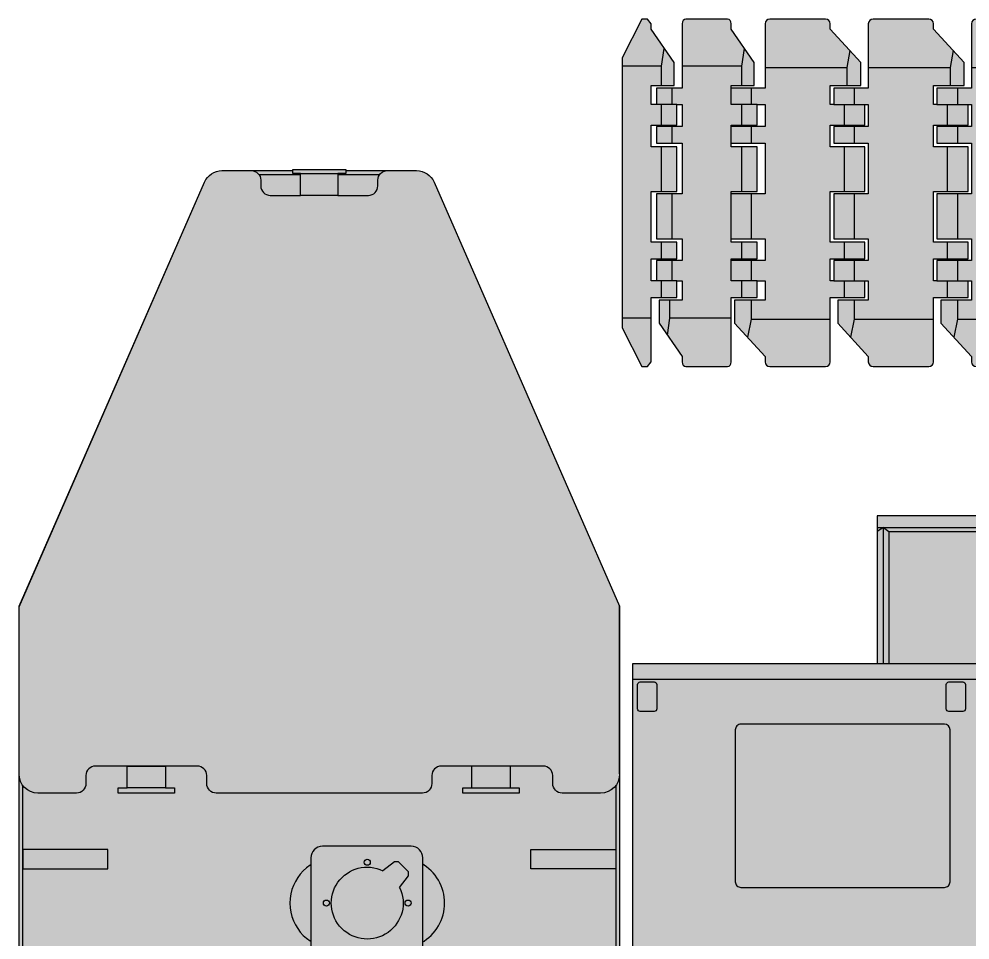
# Model space of a CAD drawing. Header units: millimetres. Extents: x -6554 to 5456, y -10594 to 19581.
# Drawn here: x -6554 to -3546, y -6409 to -3494 of the extents above; entities that cross this region are included whole.
import ezdxf

# ---------------------------------------------------------------- set-up
doc = ezdxf.new("R2010")
doc.units = ezdxf.units.MM
doc.set_wipeout_variables(frame=1)
doc.layers.add('Техника. Кран SANY SCC 1800', color=251, linetype='Continuous')
doc.layers.add('Техника. Кран SANY SCC 1800 Штрих', color=7, linetype='Continuous', true_color=0xffe494)

# ---------------------------------------------------------------- blocks, each defined once
blk = doc.blocks.new('BLOCK-20201113.202409')
at = {"linetype": 'ByBlock', "lineweight": -2, "transparency": 16777216}
blk.add_wipeout([(3032.495778112392, 362.9182329455034), (3032.495778112392, 362.9182329455034), (3047.2039641979777, 353.76463731968124), (3058.6838128637833, 340.79035023254437), (3065.9782904195263, 325.07699133006827), (3068.479282509601, 307.9345268230427), (3068.479282509601, 307.9345268230427), (3068.479282509601, -307.93452682304314), (3068.479282509601, -307.93452682304314), (3065.978290419524, -325.0769913300692), (3058.683812863781, -340.79035023254346), (3047.2039641979763, -353.7646373196817), (3032.495778112392, -362.9182329455043), (3032.495778112392, -362.9182329455043), (1689.6834743728614, -950), (-1689.6834743728684, -949.9999999999995), (-3032.4957781123994, -362.9182329455025), (-3032.4957781123994, -362.9182329455025), (-3047.2039641979836, -353.76463731968033), (-3058.6838128637887, -340.790350232543), (-3065.9782904195313, -325.07699133006645), (-3068.479282509608, -307.9345268230418), (-3068.479282509608, -307.9345268230418), (-3068.479282509608, 307.9345268230436), (-3068.479282509608, 307.9345268230436), (-3065.978290419533, 325.0769913300701), (-3058.6838128637896, 340.7903502325453), (-3047.203964197984, 353.76463731968215), (-3032.4957781123994, 362.9182329455043), (-3032.4957781123994, 362.9182329455043), (-1687.702772755928, 950), (1687.7027727559216, 950)], dxfattribs=at)
at = {"layer": 'Техника. Кран SANY SCC 1800 Штрих', "true_color": 0xadadad, "transparency": 16777216}
h = blk.add_hatch(color=253, dxfattribs=at)
h.dxf.hatch_style = 1
edge = h.paths.add_edge_path()
edge.add_line((1687.702772755922, 950), (3032.495778112392, 362.9182329455034))
edge.add_arc((3008.479282509615, 307.9345268230516), 59.99999999998644, -8.526512829121202e-12, 66.4046334022031, ccw=False)
edge.add_line((3068.479282509601, 307.9345268230427), (3068.479282509601, -307.9345268230427))
edge.add_arc((3008.479282509605, -307.9345268230455), 59.99999999999591, -66.40463340219708, 2.6716406864579767e-12, ccw=False)
edge.add_line((3032.495778112392, -362.9182329455034), (1689.683474372861, -949.9999999999964))
edge.add_line((1689.683474372861, -949.9999999999964), (-1689.683474372869, -950))
edge.add_line((-1689.683474372869, -950), (-3032.495778112399, -362.9182329455034))
edge.add_arc((-3008.479282509612, -307.9345268230455), 59.99999999999583, 179.9999999999973, 246.4046334021971, ccw=False)
edge.add_line((-3068.479282509608, -307.9345268230427), (-3068.479282509608, 307.9345268230427))
edge.add_arc((-3008.479282509622, 307.9345268230516), 59.99999999998636, 113.5953665977969, 180.0000000000085, ccw=False)
edge.add_line((-3032.495778112399, 362.9182329455034), (-1687.702772755929, 950))
edge.add_line((-1687.702772755929, 950), (1687.702772755922, 950))
at = {"color": 0, "linetype": 'ByBlock', "lineweight": -2, "transparency": 16777216}
for points in [[(1687.702772755922, 950), (3032.495778112392, 362.9182329455034, -0.2981349614568099), (3068.479282509601, 307.9345268230427), (3068.479282509601, -307.9345268230427, -0.2981349614567546), (3032.495778112392, -362.9182329455034), (1689.683474372861, -949.9999999999964), (-1689.683474372869, -950), (-3032.495778112399, -362.9182329455034, -0.2981349614567546), (-3068.479282509608, -307.9345268230427), (-3068.479282509608, 307.9345268230427, -0.2981349614568099), (-3032.495778112399, 362.9182329455034), (-1687.702772755929, 950)], [(1685.161157363855, 937.8255444990718), (3027.62483914728, 351.7606650948364, -0.2981349614568052), (3056.304827008673, 307.9345268230427), (3056.304827008673, -307.9345268230427, -0.2981349614567554), (3027.622648828987, -351.7616215544367), (1687.1384237532, -937.8255444990682), (-1687.138423753211, -937.8255444990718), (-3027.618806574759, -351.7633006119941, -0.2981349614567627), (-3056.30482700868, -307.9345268230427), (-3056.30482700868, 307.9345268230427, -0.298134961456799), (-3027.622648828994, 351.7616215544331), (-1685.161157363858, 937.8255444990718)], [(-894.6411854154176, 51.33790453503025, 0.9999999999999999), (-605.873308378581, 51.3286515269574), (-605.8688084955247, 251.7610024590977, 0.9999999999999999), (-894.6366855323613, 251.7702554671705)], [(1036.260381426968, 51.33790453503025, -0.9999999999999999), (747.4925043901312, 51.3286515269574), (747.488004507075, 251.7610024590977, -0.9999999999999999), (1036.255881543912, 251.7702554671705)]]:
    blk.add_lwpolyline(points, format="xyb", close=True, dxfattribs=at)
for points in [[(-858.4908146478556, 937.8255444990718), (-858.4908146478556, 669.2762818975752), (-919.5020065238023, 669.2762818975752), (-919.5020065238023, 937.8255444990718)], [(858.490814647852, 937.8255444990682), (858.490814647852, 669.2762818975752), (919.502006523795, 669.2762818975752), (919.502006523795, 937.8255444990682)], [(-858.4908146478592, -937.8255444990718), (-858.4908146478592, -669.2762818975752), (-919.5020065238023, -669.2762818975752), (-919.5020065238023, -937.8255444990718)], [(858.490814647852, -937.8255444990682), (858.490814647852, -669.2762818975716), (919.502006523795, -669.2762818975716), (919.502006523795, -937.8255444990682)]]:
    blk.add_lwpolyline(points, close=True, dxfattribs=at)
blk = doc.blocks.new('BLOCK-20201113.16293')
at = {"color": 0, "linetype": 'ByBlock', "lineweight": -2, "transparency": 16777216}
blk.add_wipeout([(103.12344656172357, 517.7239748192733), (103.12344656172357, 535.0897281814068), (103.12344656172357, 535.0897281814068), (101.98846970050855, 540.7956421784427), (98.75632905539231, 545.6328824936688), (93.91908874016607, 548.8650231387849), (88.2131747431304, 550), (-88.21317474312667, 550), (-88.21317474312667, 550), (-93.91908874016247, 548.8650231387849), (-98.75632905538856, 545.6328824936688), (-101.98846970050471, 540.7956421784427), (-103.12344656171996, 535.0897281814068), (-103.12344656172348, 331.5520574426955), (-212.43026788180214, 331.5520574426955), (-212.43026788180214, 279.04722452360147), (-103.12344656171996, 279.04722452360147), (-103.12344656172348, 209.2878285302213), (-212.43026788180214, 209.2878285302213), (-212.43026788180214, 156.7829956111309), (-103.12344656171996, 156.7829956111309), (-103.12344656172348, -3.8345944334796513), (-212.43026788180214, -3.8345944334796513), (-212.43026788180214, -145.63104114885573), (-103.12344656171996, -145.63104114885573), (-103.12344656172348, -214.42361663869087), (-212.43026788180214, -214.42361663869087), (-212.43026788180214, -279.0858878762847), (-103.12344656171996, -279.0858878762847), (-103.12344656172348, -339.73211819940116), (-200.0856117094736, -339.73211819940116), (-200.0856117094736, -412.5075945871323), (-103.12344656171996, -517.723974819277), (-103.12344656171996, -535.0897281814069), (-103.12344656171996, -535.0897281814069), (-101.98846970050471, -540.7956421784426), (-98.75632905538856, -545.6328824936686), (-93.91908874016247, -548.8650231387849), (-88.21317474312667, -550), (88.2131747431304, -550), (88.2131747431304, -550), (93.91908874016607, -548.8650231387849), (98.75632905539231, -545.6328824936686), (101.98846970050855, -540.7956421784426), (103.12344656172357, -535.0897281814069), (103.12344656172357, -331.5520574426956), (212.43026788180225, -331.5520574426956), (212.43026788180225, -279.04722452360147), (103.12344656172357, -279.04722452360147), (103.12344656172357, -209.2878285302213), (212.43026788180225, -209.2878285302213), (212.43026788180225, -156.7829956111309), (103.12344656172357, -156.7829956111309), (103.12344656172357, 3.8345944334796513), (212.43026788180225, 3.8345944334796513), (212.43026788180225, 145.63104114885573), (103.12344656172357, 145.63104114885573), (103.12344656172357, 214.4236166386911), (212.43026788180225, 214.4236166386911), (212.43026788180225, 279.0858878762847), (103.12344656172357, 279.0858878762847), (103.12344656172357, 339.73211819940093), (200.08561170947365, 339.73211819940093), (200.08561170947365, 412.5075945871324), (103.15106324220329, 517.694007180351)], dxfattribs=at)
at = {"layer": 'Техника. Кран SANY SCC 1800 Штрих', "true_color": 0xadadad, "transparency": 16777216}
h = blk.add_hatch(color=253, dxfattribs=at)
h.dxf.hatch_style = 1
edge = h.paths.add_edge_path()
edge.add_line((103.1234465617235, 517.7239748192733), (103.1234465617235, 535.0897281814068))
edge.add_arc((88.21317474313037, 535.0897281814068), 14.91027181859317, 0, 90)
edge.add_line((88.21317474313037, 550), (-88.21317474312673, 550))
edge.add_arc((-88.21317474312673, 535.0897281814068), 14.91027181859317, 90, 180)
edge.add_line((-103.1234465617199, 535.0897281814068), (-103.1234465617235, 331.5520574426955))
edge.add_line((-103.1234465617235, 331.5520574426955), (-212.4302678818021, 331.5520574426955))
edge.add_line((-212.4302678818021, 331.5520574426955), (-212.4302678818021, 279.0472245236015))
edge.add_line((-212.4302678818021, 279.0472245236015), (-103.1234465617199, 279.0472245236015))
edge.add_line((-103.1234465617199, 279.0472245236015), (-103.1234465617235, 209.2878285302213))
edge.add_line((-103.1234465617235, 209.2878285302213), (-212.4302678818021, 209.2878285302213))
edge.add_line((-212.4302678818021, 209.2878285302213), (-212.4302678818021, 156.7829956111309))
edge.add_line((-212.4302678818021, 156.7829956111309), (-103.1234465617199, 156.7829956111309))
edge.add_line((-103.1234465617199, 156.7829956111309), (-103.1234465617235, -3.834594433479651))
edge.add_line((-103.1234465617235, -3.834594433479651), (-212.4302678818021, -3.834594433479651))
edge.add_line((-212.4302678818021, -3.834594433479651), (-212.4302678818021, -145.6310411488557))
edge.add_line((-212.4302678818021, -145.6310411488557), (-103.1234465617199, -145.6310411488557))
edge.add_line((-103.1234465617199, -145.6310411488557), (-103.1234465617235, -214.4236166386909))
edge.add_line((-103.1234465617235, -214.4236166386909), (-212.4302678818021, -214.4236166386909))
edge.add_line((-212.4302678818021, -214.4236166386909), (-212.4302678818021, -279.0858878762847))
edge.add_line((-212.4302678818021, -279.0858878762847), (-103.1234465617199, -279.0858878762847))
edge.add_line((-103.1234465617199, -279.0858878762847), (-103.1234465617235, -339.7321181994012))
edge.add_line((-103.1234465617235, -339.7321181994012), (-200.0856117094736, -339.7321181994012))
edge.add_line((-200.0856117094736, -339.7321181994012), (-200.0856117094736, -412.5075945871322))
edge.add_line((-200.0856117094736, -412.5075945871322), (-103.1234465617199, -517.7239748192769))
edge.add_line((-103.1234465617199, -517.7239748192769), (-103.1234465617199, -535.0897281814068))
edge.add_arc((-88.21317474312673, -535.0897281814068), 14.91027181859317, 180, 270)
edge.add_line((-88.21317474312673, -550), (88.21317474313037, -550))
edge.add_arc((88.21317474313037, -535.0897281814068), 14.91027181859317, 270, 360)
edge.add_line((103.1234465617235, -535.0897281814068), (103.1234465617235, -331.5520574426955))
edge.add_line((103.1234465617235, -331.5520574426955), (212.4302678818021, -331.5520574426955))
edge.add_line((212.4302678818021, -331.5520574426955), (212.4302678818021, -279.0472245236015))
edge.add_line((212.4302678818021, -279.0472245236015), (103.1234465617235, -279.0472245236015))
edge.add_line((103.1234465617235, -279.0472245236015), (103.1234465617235, -209.2878285302213))
edge.add_line((103.1234465617235, -209.2878285302213), (212.4302678818021, -209.2878285302213))
edge.add_line((212.4302678818021, -209.2878285302213), (212.4302678818021, -156.7829956111309))
edge.add_line((212.4302678818021, -156.7829956111309), (103.1234465617235, -156.7829956111309))
edge.add_line((103.1234465617235, -156.7829956111309), (103.1234465617235, 3.834594433479651))
edge.add_line((103.1234465617235, 3.834594433479651), (212.4302678818021, 3.834594433479651))
edge.add_line((212.4302678818021, 3.834594433479651), (212.4302678818021, 145.6310411488557))
edge.add_line((212.4302678818021, 145.6310411488557), (103.1234465617235, 145.6310411488557))
edge.add_line((103.1234465617235, 145.6310411488557), (103.1234465617235, 214.4236166386909))
edge.add_line((103.1234465617235, 214.4236166386909), (212.4302678818021, 214.4236166386909))
edge.add_line((212.4302678818021, 214.4236166386909), (212.4302678818021, 279.0858878762847))
edge.add_line((212.4302678818021, 279.0858878762847), (103.1234465617235, 279.0858878762847))
edge.add_line((103.1234465617235, 279.0858878762847), (103.1234465617235, 339.7321181994012))
edge.add_line((103.1234465617235, 339.7321181994012), (200.0856117094736, 339.7321181994012))
edge.add_line((200.0856117094736, 339.7321181994012), (200.0856117094736, 412.5075945871322))
edge.add_line((200.0856117094736, 412.5075945871322), (103.1510632422032, 517.694007180351))
edge.add_line((103.1510632422032, 517.694007180351), (103.1234465617235, 517.7239748192733))
at = {"color": 0, "linetype": 'ByBlock', "lineweight": -2, "transparency": 16777216}
blk.add_lwpolyline([(103.1234465617235, 517.7239748192733), (103.1234465617235, 535.0897281814068, 0.4142135623730951), (88.21317474313037, 550), (-88.21317474312673, 550, 0.414213562373095), (-103.1234465617199, 535.0897281814068), (-103.1234465617235, 331.5520574426955), (-212.4302678818021, 331.5520574426955), (-212.4302678818021, 279.0472245236015), (-103.1234465617199, 279.0472245236015), (-103.1234465617235, 209.2878285302213), (-212.4302678818021, 209.2878285302213), (-212.4302678818021, 156.7829956111309), (-103.1234465617199, 156.7829956111309), (-103.1234465617235, -3.834594433479651), (-212.4302678818021, -3.834594433479651), (-212.4302678818021, -145.6310411488557), (-103.1234465617199, -145.6310411488557), (-103.1234465617235, -214.4236166386909), (-212.4302678818021, -214.4236166386909), (-212.4302678818021, -279.0858878762847), (-103.1234465617199, -279.0858878762847), (-103.1234465617235, -339.7321181994012), (-200.0856117094736, -339.7321181994012), (-200.0856117094736, -412.5075945871322), (-103.1234465617199, -517.7239748192769), (-103.1234465617199, -535.0897281814068, 0.4142135623730951), (-88.21317474312673, -550), (88.21317474313037, -550, 0.4142135623730951), (103.1234465617235, -535.0897281814068), (103.1234465617235, -331.5520574426955), (212.4302678818021, -331.5520574426955), (212.4302678818021, -279.0472245236015), (103.1234465617235, -279.0472245236015), (103.1234465617235, -209.2878285302213), (212.4302678818021, -209.2878285302213), (212.4302678818021, -156.7829956111309), (103.1234465617235, -156.7829956111309), (103.1234465617235, 3.834594433479651), (212.4302678818021, 3.834594433479651), (212.4302678818021, 145.6310411488557), (103.1234465617235, 145.6310411488557), (103.1234465617235, 214.4236166386909), (212.4302678818021, 214.4236166386909), (212.4302678818021, 279.0858878762847), (103.1234465617235, 279.0858878762847), (103.1234465617235, 339.7321181994012), (200.0856117094736, 339.7321181994012), (200.0856117094736, 412.5075945871322), (103.1510632422032, 517.694007180351)], format="xyb", close=True, dxfattribs=at)
for points in [[(164.8297918158933, 450.7646791485859), (155.6614194973808, 396.3739298536348), (155.6614194973808, 339.7321181994012)], [(-103.1068765534365, 396.3463131731623), (155.6614194973808, 396.3463131731623)], [(-147.5863021264813, 331.5520574426955), (-147.5863021264813, 279.0472245236015)], [(147.5863021264813, 214.4236166386909), (147.5863021264813, 279.0858878762847)], [(-147.5863021264813, 209.2878285302213), (-147.5863021264813, 156.7829956111309)], [(147.5863021264813, 3.834594433479651), (147.5863021264813, 145.6310411488557)], [(-147.5863021264813, -3.834594433479651), (-147.5863021264813, -145.6310411488557)], [(147.5863021264813, -209.2878285302213), (147.5863021264813, -156.7829956111309)], [(-147.5863021264813, -214.4236166386909), (-147.5863021264813, -279.0858878762847)], [(147.5863021264813, -331.5520574426955), (147.5863021264813, -279.0472245236015)], [(-147.5863021264813, -339.7321181994012), (-147.5863021264813, -400.3231151615546), (-158.9722420896433, -457.1208715694775)], [(-147.5918254625831, -400.3728251864122), (103.1234465617235, -400.3728251864122)]]:
    blk.add_lwpolyline(points, dxfattribs=at)
blk = doc.blocks.new('*U12')
at = {"color": 0, "linetype": 'ByBlock', "lineweight": -2}
blk.add_blockref('BLOCK-20201113.16293', (0, 0), dxfattribs=at)
blk = doc.blocks.new('*U11')
at = {"color": 0, "linetype": 'ByBlock', "lineweight": -2, "transparency": 16777216}
blk.add_blockref('*U12', (0, 0), dxfattribs=at)
blk.add_blockref('*U12', (326.5, 0), dxfattribs=at)
blk.add_blockref('*U12', (653, 0), dxfattribs=at)
blk = doc.blocks.new('BLOCK-20201113.163346')
at = {"color": 0, "linetype": 'ByBlock', "lineweight": -2, "transparency": 16777216}
blk.add_wipeout([(-4.793849992551259, 331.5520574426955), (-86.77396598261112, 331.5520574426955), (-86.77396598261112, 279.04722452360147), (-4.793849992551259, 279.04722452360147), (-4.793849992551259, 209.2878285302213), (-86.77396598261112, 209.2878285302213), (-86.77396598261112, 156.7829956111309), (-4.793849992551259, 156.7829956111309), (-4.793849992551259, -3.8345944334796513), (-86.77396598261112, -3.8345944334796513), (-86.77396598261112, -145.63104114885573), (-4.793849992551259, -145.63104114885573), (-4.793849992551259, -214.42361663869087), (-86.77396598261112, -214.42361663869087), (-86.77396598261112, -279.0858878762847), (-4.793849992551259, -279.0858878762847), (-4.793849992551259, -339.73211819940116), (-77.51547385336755, -339.73211819940116), (-77.51547385336755, -412.5075945871323), (-4.793849992551259, -517.723974819277), (-4.793849992551259, -535.0897281814069), (6.388853871394588, -550), (23.967821774334993, -550), (86.77396598260748, -427.27311825739537), (86.77396598260384, 427.2731182573916), (23.96782177433846, 550), (6.388853871394588, 550), (-4.793849992551259, 535.0897281814068)], dxfattribs=at)
at = {"layer": 'Техника. Кран SANY SCC 1800 Штрих', "true_color": 0xadadad, "transparency": 16777216}
h = blk.add_hatch(color=253, dxfattribs=at)
h.dxf.hatch_style = 1
h.paths.add_polyline_path([(-4.793849992551259, 535.0897281814068), (-4.793849992551259, 331.5520574426955), (-86.77396598261112, 331.5520574426955), (-86.77396598261112, 279.0472245236015), (-4.793849992551259, 279.0472245236015), (-4.793849992551259, 209.2878285302213), (-86.77396598261112, 209.2878285302213), (-86.77396598261112, 156.7829956111309), (-4.793849992551259, 156.7829956111309), (-4.793849992551259, -3.834594433479651), (-86.77396598261112, -3.834594433479651), (-86.77396598261112, -145.6310411488557), (-4.793849992551259, -145.6310411488557), (-4.793849992551259, -214.4236166386909), (-86.77396598261112, -214.4236166386909), (-86.77396598261112, -279.0858878762847), (-4.793849992551259, -279.0858878762847), (-4.793849992551259, -339.7321181994012), (-77.51547385336744, -339.7321181994012), (-77.51547385336744, -412.5075945871322), (-4.793849992551259, -517.7239748192769), (-4.793849992551259, -535.0897281814068), (6.388853871394531, -550), (23.96782177433488, -550), (86.77396598260748, -427.2731182573953), (86.77396598260384, 427.2731182573916), (23.96782177433852, 550), (6.388853871394531, 550)])
at = {"color": 0, "linetype": 'ByBlock', "lineweight": -2, "transparency": 16777216}
for p, q in [((-4.781422486339579, 396.3463131731623), (86.7739659826002, 396.3463131731623)), ((-38.14099166612141, 331.5520574426955), (-38.14099166612141, 279.0472245236015)), ((-38.14099166612141, 209.2878285302213), (-38.14099166612141, 156.7829956111309)), ((-38.14099166612141, -3.834594433479651), (-38.14099166612141, -145.6310411488557)), ((-38.14099166612141, -214.4236166386909), (-38.14099166612141, -279.0858878762847)), ((-38.14099166612141, -339.7321181994012), (-38.14099166612141, -400.3231151615546)), ((-38.14099166612141, -400.3231151615546), (-46.68044663849287, -457.1208715694775)), ((-38.14513416819682, -400.3728251864122), (86.77396598260384, -400.3728251864122))]:
    blk.add_line(p, q, dxfattribs=at)
blk.add_lwpolyline([(-4.793849992551259, 535.0897281814068), (-4.793849992551259, 331.5520574426955), (-86.77396598261112, 331.5520574426955), (-86.77396598261112, 279.0472245236015), (-4.793849992551259, 279.0472245236015), (-4.793849992551259, 209.2878285302213), (-86.77396598261112, 209.2878285302213), (-86.77396598261112, 156.7829956111309), (-4.793849992551259, 156.7829956111309), (-4.793849992551259, -3.834594433479651), (-86.77396598261112, -3.834594433479651), (-86.77396598261112, -145.6310411488557), (-4.793849992551259, -145.6310411488557), (-4.793849992551259, -214.4236166386909), (-86.77396598261112, -214.4236166386909), (-86.77396598261112, -279.0858878762847), (-4.793849992551259, -279.0858878762847), (-4.793849992551259, -339.7321181994012), (-77.51547385336744, -339.7321181994012), (-77.51547385336744, -412.5075945871322), (-4.793849992551259, -517.7239748192769), (-4.793849992551259, -535.0897281814068), (6.388853871394531, -550), (23.96782177433488, -550), (86.77396598260748, -427.2731182573953), (86.77396598260384, 427.2731182573916), (23.96782177433852, 550), (6.388853871394531, 550)], close=True, dxfattribs=at)
blk = doc.blocks.new('BLOCK-20201113.163906')
at = {"color": 0, "linetype": 'ByBlock', "lineweight": -2, "transparency": 16777216}
blk.add_blockref('*U11', (-3759.413397034179, 3.637978807091713e-12), dxfattribs=at)
at = {"color": 0, "linetype": 'ByBlock', "lineweight": -2, "transparency": 16777216, "xscale": 0.75, "rotation": 180}
blk.add_blockref('BLOCK-20201113.16293', (-4047.216188503164, 3.637978807091713e-12), dxfattribs=at)
at = {"color": 0, "linetype": 'ByBlock', "lineweight": -2, "transparency": 16777216, "rotation": 180}
blk.add_blockref('BLOCK-20201113.163346', (-4228.226034017396, 0), dxfattribs=at)
blk = doc.blocks.new('BLOCK-20201113.171425')
at = {"linetype": 'ByBlock', "lineweight": -2, "transparency": 16777216}
blk.add_wipeout([(598.9650709422491, -1163.5356608778711), (598.9650709422491, -1163.5356608778711), (616.5431693246111, -1167.0321620411391), (631.4451615741172, -1176.989354924698), (641.402354457676, -1191.891347174204), (644.8988556209441, -1209.469445556566), (644.8988556209441, -2965.8107141531436), (-644.8988556209442, -2965.8107141531436), (-644.8988556209442, -2929.2484516263903), (-543.1579700791845, -2929.2484516263903), (-543.1579700791845, 952.0413088576279), (-644.8988556209442, 952.0413088576279), (-644.8988556209442, 988.6035713843812), (644.8988556209441, 988.6035713843812), (644.8988556209441, -767.7376972121965), (644.8988556209441, -767.7376972121965), (641.402354457676, -785.315795594558), (631.4451615741172, -800.2177878440643), (616.5431693246111, -810.1749807276228), (598.9650709422491, -813.6714818908913), (644.8988556209441, -813.6714818908913), (644.8988556209441, -1163.5356608778711)], dxfattribs=at)
at = {"layer": 'Техника. Кран SANY SCC 1800 Штрих', "true_color": 0xadadad, "transparency": 16777216}
h = blk.add_hatch(color=253, dxfattribs=at)
h.dxf.hatch_style = 1
edge = h.paths.add_edge_path()
edge.add_line((644.8988556209442, -1163.535660877871), (598.9650709422494, -1163.535660877871))
edge.add_arc((598.9650709422494, -1209.469445556566), 45.93378467869479, 0, 90, ccw=False)
edge.add_line((644.8988556209442, -1209.469445556566), (644.8988556209442, -2965.810714153144))
edge.add_line((644.8988556209442, -2965.810714153144), (-644.8988556209442, -2965.810714153144))
edge.add_line((-644.8988556209442, -2965.810714153144), (-644.8988556209442, -2929.24845162639))
edge.add_line((-644.8988556209442, -2929.24845162639), (-543.1579700791845, -2929.24845162639))
edge.add_line((-543.1579700791845, -2929.24845162639), (-543.1579700791845, 952.0413088576279))
edge.add_line((-543.1579700791845, 952.0413088576279), (-644.8988556209442, 952.0413088576279))
edge.add_line((-644.8988556209442, 952.0413088576279), (-644.8988556209442, 988.6035713843812))
edge.add_line((-644.8988556209442, 988.6035713843812), (644.8988556209442, 988.6035713843812))
edge.add_line((644.8988556209442, 988.6035713843812), (644.8988556209442, -767.7376972121965))
edge.add_arc((598.9650709422494, -767.7376972121965), 45.93378467869479, 270, 360, ccw=False)
edge.add_line((598.9650709422494, -813.6714818908913), (644.8988556209442, -813.6714818908913))
edge.add_line((644.8988556209442, -813.6714818908913), (644.8988556209442, -1163.535660877871))
at = {"color": 0, "linetype": 'ByBlock', "lineweight": -2, "transparency": 16777216}
for p, q in [((644.8988556209442, 952.0413088576279), (-543.1579700791845, 952.0413088576279)), ((-526.8716491877167, 952.0413088576279), (-543.1524135043401, 939.8168441830312)), ((-510.5908848710933, 939.8168441830312), (-526.8716491877167, 952.0413088576279)), ((608.2810273456744, 939.8168441830312), (-510.5908848710933, 939.8168441830312)), ((624.506225913774, 952.0413088576279), (644.8988556209442, 939.8168441830312)), ((624.506225913774, -764.003148331507), (624.506225913774, 952.0413088576279)), ((425.2474517178416, -789.2781182902218), (599.2312559550592, -789.2781182902218)), ((598.9650709422494, -813.6714818908913), (445.5289499279679, -813.6714818908913)), ((598.9650709422494, -1163.535660877871), (445.5289499279679, -1163.535660877871)), ((425.2474517178416, -1187.929024478541), (599.2312559550592, -1187.929024478541)), ((624.506225913774, -1213.203994437255), (624.506225913774, -2929.24845162639)), ((-526.8716491877167, -2929.24845162639), (-543.1524135043401, -2917.023986951794)), ((-510.5908848710933, -2917.023986951794), (-526.8716491877167, -2929.24845162639)), ((608.2810273456744, -2917.023986951794), (-510.5908848710933, -2917.023986951794)), ((624.506225913774, -2929.24845162639), (644.8988556209442, -2917.023986951794)), ((644.8988556209442, -2929.24845162639), (-543.1579700791845, -2929.24845162639))]:
    blk.add_line(p, q, dxfattribs=at)
blk.add_lwpolyline([(644.8988556209442, -1163.535660877871), (598.9650709422494, -1163.535660877871, -0.414213562373095), (644.8988556209442, -1209.469445556566), (644.8988556209442, -2965.810714153144), (-644.8988556209442, -2965.810714153144), (-644.8988556209442, -2929.24845162639), (-543.1579700791845, -2929.24845162639), (-543.1579700791845, 952.0413088576279), (-644.8988556209442, 952.0413088576279), (-644.8988556209442, 988.6035713843812), (644.8988556209442, 988.6035713843812), (644.8988556209442, -767.7376972121965, -0.414213562373095), (598.9650709422494, -813.6714818908913), (644.8988556209442, -813.6714818908913)], format="xyb", close=True, dxfattribs=at)
for points in [[(-526.8772057625574, 952.0413088576279), (-526.8772057625574, -988.6035713843812)], [(-510.5964414459377, 939.8168441830312), (-510.5964414459377, -988.6035713843812)], [(624.506225913774, 952.0413088576279), (608.2810273456744, 939.8168441830312), (608.2810273456744, -768.9410543315716), (608.2810273456744, -772.9973539735947), (604.2247277036477, -772.9973539735947), (413.0229870432449, -772.9973539735947)], [(413.0229870432449, -988.6035713843812), (413.0229870432449, -772.9973539735947), (425.2474517178416, -789.2781182902218), (425.2474517178416, -988.6035713843812)], [(457.6367265306799, -789.2781182902218), (445.5233933531235, -805.5588826068415)], [(445.5289499279679, -789.2781182902218), (445.5289499279679, -988.6035713843812)], [(449.5296838214745, -988.6035713843812), (449.5296838214745, -817.727781532918), (490.2593774872912, -817.727781532918), (490.2593774872912, -988.6035713843812)], [(490.2593774872912, -829.9522462075183), (449.5296838214745, -829.9522462075183)], [(490.2593774872912, -834.0641115980616), (449.5296838214745, -834.0641115980616)], [(494.3712428778381, -988.6035713843812), (494.3712428778381, -817.727781532918), (534.9898050466109, -817.727781532918), (534.9898050466109, -988.6035713843812)], [(534.9898050466109, -829.9522462075183), (494.3712428778381, -829.9522462075183)], [(534.9898050466109, -834.0641115980616), (494.3712428778381, -834.0641115980616)], [(539.1016704371614, -988.6035713843812), (539.1016704371614, -817.727781532918), (575.6083672153873, -817.727781532918), (575.6083672153873, -988.6035713843812)], [(575.6083672153873, -829.9522462075183), (539.1016704371614, -829.9522462075183)], [(575.6083672153873, -834.0641115980616), (539.1016704371614, -834.0641115980616)], [(587.9439633870279, -988.6035713843812), (587.9439633870279, -817.727781532918), (624.506225913774, -817.727781532918), (624.506225913774, -988.6035713843812)], [(624.506225913774, -829.9522462075183), (587.9439633870279, -829.9522462075183)], [(624.506225913774, -834.0641115980616), (587.9439633870279, -834.0641115980616)], [(640.786990230401, -988.6035713843812), (640.786990230401, -817.727781532918), (628.6180913043208, -817.727781532918), (628.6180913043208, -988.6035713843812)], [(640.786990230401, -829.9522462075183), (628.6180913043208, -829.9522462075183)], [(640.786990230401, -834.0641115980616), (628.6180913043208, -834.0641115980616)], [(490.2593774872912, -931.6931317492781), (449.5296838214745, -931.6931317492781)], [(534.9898050466109, -931.6931317492781), (494.3712428778381, -931.6931317492781)], [(575.6083672153873, -931.6931317492781), (539.1016704371614, -931.6931317492781)], [(624.506225913774, -931.6931317492781), (587.9439633870279, -931.6931317492781)], [(640.786990230401, -931.6931317492781), (628.6180913043208, -931.6931317492781)], [(490.2593774872912, -935.7494313913048), (449.5296838214745, -935.7494313913048)], [(534.9898050466109, -935.7494313913048), (494.3712428778381, -935.7494313913048)], [(575.6083672153873, -935.7494313913048), (539.1016704371614, -935.7494313913048)], [(624.506225913774, -935.7494313913048), (587.9439633870279, -935.7494313913048)], [(640.786990230401, -935.7494313913048), (628.6180913043208, -935.7494313913048)], [(-526.8772057625574, -2929.24845162639), (-526.8772057625574, -988.6035713843812)], [(-510.5964414459377, -2917.023986951794), (-510.5964414459377, -988.6035713843812)], [(413.0229870432449, -988.6035713843812), (413.0229870432449, -1204.209788795168), (425.2474517178416, -1187.929024478541), (425.2474517178416, -988.6035713843812)], [(445.5289499279679, -1187.929024478541), (445.5289499279679, -988.6035713843812)], [(449.5296838214745, -988.6035713843812), (449.5296838214745, -1159.479361235844), (490.2593774872912, -1159.479361235844), (490.2593774872912, -988.6035713843812)], [(494.3712428778381, -988.6035713843812), (494.3712428778381, -1159.479361235844), (534.9898050466109, -1159.479361235844), (534.9898050466109, -988.6035713843812)], [(539.1016704371614, -988.6035713843812), (539.1016704371614, -1159.479361235844), (575.6083672153873, -1159.479361235844), (575.6083672153873, -988.6035713843812)], [(587.9439633870279, -988.6035713843812), (587.9439633870279, -1159.479361235844), (624.506225913774, -1159.479361235844), (624.506225913774, -988.6035713843812)], [(640.786990230401, -988.6035713843812), (640.786990230401, -1159.479361235844), (628.6180913043208, -1159.479361235844), (628.6180913043208, -988.6035713843812)], [(490.2593774872912, -1041.457711377458), (449.5296838214745, -1041.457711377458)], [(490.2593774872912, -1045.514011019484), (449.5296838214745, -1045.514011019484)], [(534.9898050466109, -1041.457711377458), (494.3712428778381, -1041.457711377458)], [(534.9898050466109, -1045.514011019484), (494.3712428778381, -1045.514011019484)], [(575.6083672153873, -1041.457711377458), (539.1016704371614, -1041.457711377458)], [(575.6083672153873, -1045.514011019484), (539.1016704371614, -1045.514011019484)], [(624.506225913774, -1041.457711377458), (587.9439633870279, -1041.457711377458)], [(624.506225913774, -1045.514011019484), (587.9439633870279, -1045.514011019484)], [(640.786990230401, -1041.457711377458), (628.6180913043208, -1041.457711377458)], [(640.786990230401, -1045.514011019484), (628.6180913043208, -1045.514011019484)], [(490.2593774872912, -1143.143031170701), (449.5296838214745, -1143.143031170701)], [(534.9898050466109, -1143.143031170701), (494.3712428778381, -1143.143031170701)], [(575.6083672153873, -1143.143031170701), (539.1016704371614, -1143.143031170701)], [(624.506225913774, -1143.143031170701), (587.9439633870279, -1143.143031170701)], [(640.786990230401, -1143.143031170701), (628.6180913043208, -1143.143031170701)], [(457.6367265306799, -1187.929024478541), (445.5233933531235, -1171.648260161921)], [(490.2593774872912, -1147.254896561244), (449.5296838214745, -1147.254896561244)], [(534.9898050466109, -1147.254896561244), (494.3712428778381, -1147.254896561244)], [(575.6083672153873, -1147.254896561244), (539.1016704371614, -1147.254896561244)], [(624.506225913774, -1147.254896561244), (587.9439633870279, -1147.254896561244)], [(640.786990230401, -1147.254896561244), (628.6180913043208, -1147.254896561244)], [(624.506225913774, -2929.24845162639), (608.2810273456744, -2917.023986951794), (608.2810273456744, -1208.266088437191), (608.2810273456744, -1204.209788795168), (604.2247277036477, -1204.209788795168), (413.0229870432449, -1204.209788795168)]]:
    blk.add_lwpolyline(points, dxfattribs=at)
for centre, start, end in [((599.2312559550592, -764.003148331507), 270, 0), ((599.2312559550592, -1213.203994437255), 0, 90.00000000000001)]:
    blk.add_arc(centre, 25.27496995871479, start, end, dxfattribs=at)
blk = doc.blocks.new('BLOCK-20201113.20031301')
at = {"linetype": 'ByBlock', "lineweight": -2, "transparency": 16777216}
blk.add_wipeout([(-4922.653010088976, 610.1341450588661), (-4922.653010088976, 894.9465125353818), (-4922.653010088976, 894.9465125353818), (-4925.443412416962, 908.9748123577883), (-4933.389805941546, 920.8674306990879), (-4945.2824242828465, 928.8138242236728), (-4959.310724105253, 931.6042265516589), (-5239.93244442626, 931.6042265516589), (-5239.93244442626, 931.6042265516589), (-5253.960744248667, 928.8138242236728), (-5265.853362589967, 920.8674306990879), (-5273.799756114551, 908.9748123577883), (-5276.590158442537, 894.9465125353818), (-5276.590158442537, 610.1341450588661), (-5650.936606227813, 610.1341450588661), (-5650.936606227813, 248.13440659492971), (-5724.144479904091, 248.13440659492335), (-5724.144479904091, -386.5709124598661), (-5650.936606227813, -386.5709124598725), (-5650.936606227813, -748.570650923808), (-5276.590158442537, -748.570650923808), (-5276.590158442537, -1033.3830184003236), (-5276.590158442537, -1033.3830184003236), (-5273.799756114551, -1047.4113182227293), (-5265.853362589967, -1059.3039365640298), (-5253.960744248667, -1067.2503300886137), (-5239.93244442626, -1070.0407324166008), (-4959.310724105253, -1070.0407324166008), (-4959.310724105253, -1070.0407324166008), (-4945.2824242828465, -1067.2503300886137), (-4933.389805941546, -1059.3039365640298), (-4925.443412416962, -1047.4113182227293), (-4922.653010088976, -1033.3830184003236), (-4922.653010088976, -748.570650923808), (-4259.542480390308, -748.570650923808), (-4259.542480390308, -1432.1071497787625), (533.0700084352247, -1432.0849234793495), (533.0700084352247, -1428.0286238373228), (1232.8761584570934, -1428.0286238373228), (1232.8761584570934, -1375.1300312454323), (1285.6969590010626, -1375.1578141196878), (1285.6969590010626, -1468.7305346288776), (1281.5962067602159, -1468.6860820300644), (1245.0339442334698, -1501.247610663304), (1245.0228310837633, -2481.738582763638), (1281.5850936105126, -2518.356411038905), (3157.245830957335, -2518.3508544640645), (3193.71918828645, -2477.7156225707295), (3193.71918828645, -1509.371323097068), (3157.2291612327745, -1468.702751754623), (2017.8757141112073, -1468.702751754623), (2017.8646009615031, -1367.028545111084), (1684.3923177881948, -1151.3500922272215), (1375.1133615208855, -1045.6084727919588), (1310.118105475994, -1045.5862464925467), (1249.1458096240162, -952.035752282769), (1232.85393215769, -953.21020698129), (1232.85393215769, -931.6875751744219), (1570.3991846975732, -931.6820185995612), (1570.3880715478672, -907.2442024000784), (1257.1361642613188, -907.2886549988907), (1257.1361642613188, -805.5533260319862), (1452.5497886596131, -805.5255431577316), (1452.5886846835665, -781.1655190061656), (1257.1361642613188, -781.1599624313103), (1257.1361642613188, -740.4358253403489), (1550.10657333774, -740.4358253403489), (1550.10657333774, -687.592798496974), (1570.349175523912, -687.559459047865), (1570.349175523912, -667.2779608377396), (1542.0495398022108, -667.3113002868486), (1542.0495398022108, -451.60506452872505), (1537.9932401601873, -451.60506452872505), (1537.9932401601873, -435.35763966121976), (1558.2580686457663, -435.35763966121976), (1558.274738370314, -406.8746369694127), (1302.033289066203, -406.8524106699988), (1302.033289066203, 264.42628406125004), (1558.274738370314, 264.44295378580864), (1558.274738370314, 284.72445199593494), (1542.0495398022108, 284.75223487018957), (1542.0495398022108, 500.40290487978837), (1558.280294945173, 500.42513117920225), (1558.280294945173, 512.594030105276), (1533.8258090211202, 512.6273695543869), (1533.8258090211202, 520.7399688384394), (1570.3880715478672, 520.7399688384394), (1570.3880715478672, 545.1888981876327), (1550.10657333774, 545.1888981876327), (1550.1121299125994, 593.9756253889791), (1257.1361642613188, 593.9756253889791), (1257.1361642613188, 760.7284367001848), (1570.3936281227284, 760.7284367001848), (1570.3936281227284, 789.2892314399278), (1257.1361642613188, 789.2892314399278), (1257.1361642613188, 1509.33242707311), (-4259.542480390308, 1509.33242707311), (-4259.542480390308, 610.1341450588661)], dxfattribs=at)
at = {"layer": 'Техника. Кран SANY SCC 1800 Штрих', "transparency": 16777216}
h = blk.add_hatch(color=256, dxfattribs=at)
h.dxf.hatch_style = 1
edge = h.paths.add_edge_path()
edge.add_line((-4259.542480390308, 610.1341450588661), (-4922.653010088976, 610.1341450588661))
edge.add_line((-4922.653010088976, 610.1341450588661), (-4922.653010088976, 894.9465125353818))
edge.add_arc((-4959.310724105253, 894.9465125353818), 36.65771401627717, 0, 90)
edge.add_line((-4959.310724105253, 931.6042265516589), (-5239.93244442626, 931.6042265516589))
edge.add_arc((-5239.93244442626, 894.9465125353818), 36.65771401627717, 90, 180)
edge.add_line((-5276.590158442537, 894.9465125353818), (-5276.590158442537, 610.1341450588661))
edge.add_line((-5276.590158442537, 610.1341450588661), (-5650.936606227813, 610.1341450588661))
edge.add_line((-5650.936606227813, 610.1341450588661), (-5650.936606227813, 248.1344065949306))
edge.add_line((-5650.936606227813, 248.1344065949306), (-5724.144479904091, 248.1344065949233))
edge.add_line((-5724.144479904091, 248.1344065949233), (-5724.144479904091, -386.5709124598652))
edge.add_line((-5724.144479904091, -386.5709124598652), (-5650.936606227813, -386.5709124598725))
edge.add_line((-5650.936606227813, -386.5709124598725), (-5650.936606227813, -748.570650923808))
edge.add_line((-5650.936606227813, -748.570650923808), (-5276.590158442537, -748.570650923808))
edge.add_line((-5276.590158442537, -748.570650923808), (-5276.590158442537, -1033.383018400324))
edge.add_arc((-5239.93244442626, -1033.383018400324), 36.65771401627717, 180, 270)
edge.add_line((-5239.93244442626, -1070.040732416601), (-4959.310724105253, -1070.040732416601))
edge.add_arc((-4959.310724105253, -1033.383018400324), 36.65771401627717, 270, 360)
edge.add_line((-4922.653010088976, -1033.383018400324), (-4922.653010088976, -748.570650923808))
edge.add_line((-4922.653010088976, -748.570650923808), (-4259.542480390308, -748.570650923808))
edge.add_line((-4259.542480390308, -748.570650923808), (-4259.542480390308, -1432.107149778763))
edge.add_line((-4259.542480390308, -1432.107149778763), (533.0700084352247, -1432.08492347935))
edge.add_line((533.0700084352247, -1432.08492347935), (533.0700084352247, -1428.028623837323))
edge.add_line((533.0700084352247, -1428.028623837323), (1232.876158457093, -1428.028623837323))
edge.add_line((1232.876158457093, -1428.028623837323), (1232.876158457093, -1375.130031245433))
edge.add_line((1232.876158457093, -1375.130031245433), (1285.696959001063, -1375.157814119688))
edge.add_line((1285.696959001063, -1375.157814119688), (1285.696959001063, -1468.730534628878))
edge.add_line((1285.696959001063, -1468.730534628878), (1281.596206760216, -1468.686082030064))
edge.add_line((1281.596206760216, -1468.686082030064), (1245.03394423347, -1501.247610663304))
edge.add_line((1245.03394423347, -1501.247610663304), (1245.022831083763, -2481.738582763639))
edge.add_line((1245.022831083763, -2481.738582763639), (1281.585093610513, -2518.356411038905))
edge.add_line((1281.585093610513, -2518.356411038905), (3157.245830957334, -2518.350854464064))
edge.add_line((3157.245830957334, -2518.350854464064), (3193.71918828645, -2477.715622570729))
edge.add_line((3193.71918828645, -2477.715622570729), (3193.71918828645, -1509.371323097068))
edge.add_line((3193.71918828645, -1509.371323097068), (3157.229161232775, -1468.702751754623))
edge.add_line((3157.229161232775, -1468.702751754623), (2017.875714111207, -1468.702751754623))
edge.add_line((2017.875714111207, -1468.702751754623), (2017.864600961504, -1367.028545111083))
edge.add_line((2017.864600961504, -1367.028545111083), (1684.392317788195, -1151.350092227221))
edge.add_line((1684.392317788195, -1151.350092227221), (1375.113361520886, -1045.608472791959))
edge.add_line((1375.113361520886, -1045.608472791959), (1310.118105475995, -1045.586246492545))
edge.add_line((1310.118105475995, -1045.586246492545), (1249.145809624017, -952.035752282769))
edge.add_line((1249.145809624017, -952.035752282769), (1232.85393215769, -953.21020698129))
edge.add_line((1232.85393215769, -953.21020698129), (1232.85393215769, -931.6875751744228))
edge.add_line((1232.85393215769, -931.6875751744228), (1570.399184697573, -931.6820185995603))
edge.add_line((1570.399184697573, -931.6820185995603), (1570.388071547866, -907.2442024000775))
edge.add_line((1570.388071547866, -907.2442024000775), (1257.136164261319, -907.2886549988907))
edge.add_line((1257.136164261319, -907.2886549988907), (1257.136164261319, -805.5533260319862))
edge.add_line((1257.136164261319, -805.5533260319862), (1452.549788659613, -805.5255431577316))
edge.add_line((1452.549788659613, -805.5255431577316), (1452.588684683567, -781.1655190061647))
edge.add_line((1452.588684683567, -781.1655190061647), (1257.136164261319, -781.1599624313094))
edge.add_line((1257.136164261319, -781.1599624313094), (1257.136164261319, -740.435825340348))
edge.add_line((1257.136164261319, -740.435825340348), (1550.10657333774, -740.435825340348))
edge.add_line((1550.10657333774, -740.435825340348), (1550.10657333774, -687.5927984969749))
edge.add_line((1550.10657333774, -687.5927984969749), (1570.349175523912, -687.559459047865))
edge.add_line((1570.349175523912, -687.559459047865), (1570.349175523912, -667.2779608377386))
edge.add_line((1570.349175523912, -667.2779608377386), (1542.04953980221, -667.3113002868486))
edge.add_line((1542.04953980221, -667.3113002868486), (1542.04953980221, -451.6050645287251))
edge.add_line((1542.04953980221, -451.6050645287251), (1537.993240160187, -451.6050645287251))
edge.add_line((1537.993240160187, -451.6050645287251), (1537.993240160187, -435.3576396612189))
edge.add_line((1537.993240160187, -435.3576396612189), (1558.258068645766, -435.3576396612189))
edge.add_line((1558.258068645766, -435.3576396612189), (1558.274738370314, -406.8746369694127))
edge.add_line((1558.274738370314, -406.8746369694127), (1302.033289066203, -406.8524106699988))
edge.add_line((1302.033289066203, -406.8524106699988), (1302.033289066203, 264.42628406125))
edge.add_line((1302.033289066203, 264.42628406125), (1558.274738370314, 264.4429537858086))
edge.add_line((1558.274738370314, 264.4429537858086), (1558.274738370314, 284.7244519959349))
edge.add_line((1558.274738370314, 284.7244519959349), (1542.04953980221, 284.7522348701896))
edge.add_line((1542.04953980221, 284.7522348701896), (1542.04953980221, 500.4029048797893))
edge.add_line((1542.04953980221, 500.4029048797893), (1558.280294945172, 500.4251311792032))
edge.add_line((1558.280294945172, 500.4251311792032), (1558.280294945172, 512.594030105276))
edge.add_line((1558.280294945172, 512.594030105276), (1533.82580902112, 512.627369554386))
edge.add_line((1533.82580902112, 512.627369554386), (1533.82580902112, 520.7399688384394))
edge.add_line((1533.82580902112, 520.7399688384394), (1570.388071547866, 520.7399688384394))
edge.add_line((1570.388071547866, 520.7399688384394), (1570.388071547866, 545.1888981876327))
edge.add_line((1570.388071547866, 545.1888981876327), (1550.10657333774, 545.1888981876327))
edge.add_line((1550.10657333774, 545.1888981876327), (1550.112129912599, 593.9756253889791))
edge.add_line((1550.112129912599, 593.9756253889791), (1257.136164261319, 593.9756253889791))
edge.add_line((1257.136164261319, 593.9756253889791), (1257.136164261319, 760.7284367001848))
edge.add_line((1257.136164261319, 760.7284367001848), (1570.393628122729, 760.7284367001848))
edge.add_line((1570.393628122729, 760.7284367001848), (1570.393628122729, 789.2892314399287))
edge.add_line((1570.393628122729, 789.2892314399287), (1257.136164261319, 789.2892314399287))
edge.add_line((1257.136164261319, 789.2892314399287), (1257.136164261319, 1509.33242707311))
edge.add_line((1257.136164261319, 1509.33242707311), (-4259.542480390308, 1509.33242707311))
edge.add_line((-4259.542480390308, 1509.33242707311), (-4259.542480390308, 610.1341450588661))
at = {"color": 0, "linetype": 'ByBlock', "lineweight": -2, "transparency": 16777216}
for points in [[(1257.136164261319, 1509.33242707311), (-4259.542480390308, 1509.33242707311), (-4259.542480390308, 610.1341450588661), (-4922.653010088976, 610.1341450588661), (-4922.653010088976, 894.9465125353818, 0.414213562373095), (-4959.310724105253, 931.6042265516589), (-5239.93244442626, 931.6042265516589, 0.414213562373095), (-5276.590158442537, 894.9465125353818), (-5276.590158442537, 610.1341450588661), (-5650.936606227813, 610.1341450588661), (-5650.936606227813, 248.1344065949306), (-5724.144479904091, 248.1344065949233), (-5724.144479904091, -386.5709124598652), (-5650.936606227813, -386.5709124598725), (-5650.936606227813, -748.570650923808), (-5276.590158442537, -748.570650923808), (-5276.590158442537, -1033.383018400324, 0.414213562373095), (-5239.93244442626, -1070.040732416601), (-4959.310724105253, -1070.040732416601, 0.414213562373095), (-4922.653010088976, -1033.383018400324), (-4922.653010088976, -748.570650923808), (-4259.542480390308, -748.570650923808), (-4259.542480390308, -1432.107149778763), (533.0700084352247, -1432.08492347935)], [(-4996.005706639797, 801.2751669994032, -5.913491552597159), (-5048.898723356146, 854.1952332912188)]]:
    blk.add_lwpolyline(points, format="xyb", dxfattribs=at)
for points in [[(-4259.542480390308, 1460.540143296916), (736.4739874708175, 1460.540143296916)], [(-4995.949788962898, 801.3469988689758), (-4967.444559971682, 837.964827144242), (-4967.436202047396, 850.225436865876), (-4999.933853131843, 882.7397073023749), (-5012.194465524193, 882.7376178718259), (-5048.826862906881, 854.2511142352669)]]:
    blk.add_lwpolyline(points, dxfattribs=at)
for points in [[(-4182.244967622893, 1443.303850023956), (-4182.244967622893, 1366.750190421342, -0.4142135623730951), (-4190.760054651037, 1358.235103393199), (-4234.685506722173, 1358.235103393199, -0.4142135623730951), (-4243.200593750316, 1366.750190421342), (-4243.200593750316, 1443.303850023956, -0.4142135623730951), (-4234.685506722173, 1451.818937052099), (-4190.760054651037, 1451.818937052099, -0.414213562373095)], [(-3205.741919761793, 1443.303850023956), (-3205.741919761793, 1366.750190421342, -0.4142135623730951), (-3214.257006789936, 1358.235103393199), (-3258.182458861073, 1358.235103393199, -0.4142135623730951), (-3266.697545889216, 1366.750190421342), (-3266.697545889216, 1443.303850023956, -0.4142135623730951), (-3258.182458861073, 1451.818937052099), (-3214.257006789936, 1451.818937052099, -0.414213562373095)], [(-3272.528950450196, 1318.11401668816), (-3916.039718572407, 1318.114016688167, 0.4142135623731544), (-3934.02165583034, 1300.13207943023), (-3934.02165583034, 819.4400676239457, 0.4142135623731544), (-3916.039718572407, 801.4581303660088), (-3272.528950450196, 801.4581303660088, 0.4142135623731544), (-3254.547013192263, 819.4400676239457), (-3254.547013192263, 1300.13207943023, 0.4142135623730918)]]:
    blk.add_lwpolyline(points, format="xyb", close=True, dxfattribs=at)
for centre in [(-5098.358850300432, 881.0304598170333), (-5227.705291874106, 751.8674106483741), (-4969.195801131773, 751.8674106483741)]:
    blk.add_circle(centre, 9.535412236058619, dxfattribs=at)
blk = doc.blocks.new('BLOCK-20201113.201512')
at = {"linetype": 'ByBlock', "lineweight": -2, "transparency": 16777216}
blk.add_wipeout([(386.02993118587233, 901.170866086746), (386.02993118587233, 901.170866086746), (374.54942821491966, 903.4544801114073), (364.816727750276, 909.9576626511491), (358.31354521053385, 919.6903631157932), (356.0299311858725, 931.170866086746), (356.0299311858725, 956.619874162184), (356.0299311858725, 956.619874162184), (353.74631716121087, 968.1003771331373), (347.2431346214689, 977.8330775977809), (337.51043415682506, 984.3362601375227), (326.0299311858724, 986.619874162184), (-326.02993118587256, 986.619874162184), (-326.02993118587256, 986.619874162184), (-337.51043415682534, 984.3362601375227), (-347.243134621469, 977.8330775977809), (-353.74631716121115, 968.1003771331373), (-356.02993118587256, 956.619874162184), (-356.02993118587256, 931.170866086746), (-356.02993118587256, 931.170866086746), (-358.31354521053396, 919.6903631157932), (-364.8167277502762, 909.9576626511491), (-374.54942821492, 903.4544801114073), (-386.02993118587267, 901.170866086746), (-486.1157997072552, 901.1708760867457), (-486.1157997072552, 970.3335532707113), (-457.7206164162963, 970.3335532707113), (-457.7206164162963, 986.6143175873324), (-636.714944402007, 986.6143175873324), (-636.714944402007, 970.3335532707113), (-608.3197611110462, 970.3335532707113), (-608.3197611110462, 901.170866086746), (-708.4056296324289, 901.170866086746), (-708.4056296324289, 901.170866086746), (-719.8861326033815, 903.4544801114073), (-729.6188330680254, 909.9576626511491), (-736.1220156077676, 919.6903631157932), (-738.4056296324289, 931.170866086746), (-738.4056296324289, 956.619874162184), (-738.4056296324289, 956.619874162184), (-740.6892436570904, 968.1003771331373), (-747.1924261968326, 977.8330775977809), (-756.9251266614764, 984.3362601375227), (-768.4056296324288, 986.619874162184), (-889.9999999999983, 986.619874162184), (-889.9999999999983, 986.619874162184), (-912.9610059419035, 982.0526461128613), (-932.426406871191, 969.0462810333772), (-945.4327719506755, 949.5808801040896), (-949.9999999999983, 926.6198741621845), (-950, 397.3963839158657), (-362.9182329455035, -947.3966214406084), (-362.9182329455035, -947.3966214406084), (-353.7646373196805, -962.104807526192), (-340.79035023254283, -973.584656191996), (-325.0769913300677, -980.8791337477388), (-307.9345268230428, -983.3801258378156), (-307.9345268230428, -983.3801258378156), (-215.19859393323367, -983.3801258378156), (-215.19859393323367, -983.3801258378156), (-203.71809096228083, -981.096511813154), (-193.98539049763716, -974.5933292734119), (-187.48220795789499, -964.8606288087682), (-185.19859393323358, -953.3801258378156), (-185.19859393323358, -935.2160525790734), (-185.19859393323358, -935.2160525790734), (-182.9149799085722, -923.7355496081209), (-176.41179736883004, -914.0028491434771), (-166.6790969041864, -907.4996666037348), (-155.19859393323358, -905.2160525790737), (-59.03100534168345, -905.2160525790662), (-59.03100534168345, -974.3954094875901), (-83.45770839147745, -974.3954094875901), (-83.45770839147745, -986.6198741621849), (83.45770839147724, -986.6198741621849), (83.45770839147724, -974.3954094875901), (59.031005341683226, -974.3954094875901), (59.031005341683226, -905.2160525790662), (155.19859393323338, -905.2160525790737), (155.19859393323338, -905.2160525790737), (166.67909690418608, -907.4996666037348), (176.4117973688298, -914.0028491434771), (182.91497990857195, -923.7355496081209), (185.19859393323335, -935.2160525790734), (185.19859393323335, -953.3801258378156), (185.19859393323335, -953.3801258378156), (187.48220795789476, -964.8606288087682), (193.98539049763693, -974.5933292734119), (203.71809096228066, -981.096511813154), (215.19859393323335, -983.3801258378156), (307.93452682304246, -983.3801258378156), (307.93452682304246, -983.3801258378156), (325.07699133006736, -980.8791337477388), (340.79035023254255, -973.584656191996), (353.7646373196802, -962.104807526192), (362.91823294550323, -947.3966214406084), (362.91823294550323, -947.3966214406084), (949.9999999999999, 395.41568229892596), (949.9999999999999, 926.6198741621845), (949.9999999999999, 926.6198741621845), (945.4327719506769, 949.5808801040896), (932.4264068711927, 969.0462810333772), (912.961005941905, 982.0526461128613), (889.9999999999997, 986.619874162184), (768.4056296324269, 986.619874162184), (768.4056296324269, 986.619874162184), (756.9251266614741, 984.3362601375227), (747.1924261968304, 977.8330775977809), (740.6892436570882, 968.1003771331373), (738.4056296324268, 956.619874162184), (738.4056296324268, 931.170866086746), (738.4056296324268, 931.170866086746), (736.1220156077654, 919.6903631157932), (729.6188330680233, 909.9576626511491), (719.8861326033795, 903.4544801114073), (708.4056296324268, 901.170866086746), (604.2927091443053, 901.170866086746), (604.2927091443053, 970.3335532707113), (632.6878924352675, 970.3335532707113), (632.6878924352675, 986.6143175873324), (453.69356444955685, 986.6143175873324), (453.69356444955685, 970.3335532707113), (482.0887477405156, 970.3335532707113), (482.0887477405156, 901.1708760867457)], dxfattribs=at)
at = {"layer": 'Техника. Кран SANY SCC 1800 Штрих', "true_color": 0xadadad, "transparency": 16777216}
h = blk.add_hatch(color=253, dxfattribs=at)
h.dxf.hatch_style = 1
edge = h.paths.add_edge_path()
edge.add_line((482.0887477405158, 901.170866086748), (386.0299311858726, 901.170866086748))
edge.add_arc((386.0299311858726, 931.170866086748), 30, 180, 270, ccw=False)
edge.add_line((356.0299311858726, 931.170866086748), (356.0299311858726, 956.6198741621847))
edge.add_arc((326.0299311858726, 956.6198741621847), 30, 0, 90)
edge.add_line((326.0299311858726, 986.6198741621847), (-326.0299311858726, 986.6198741621847))
edge.add_arc((-326.0299311858726, 956.6198741621847), 30, 90, 180)
edge.add_line((-356.0299311858726, 956.6198741621847), (-356.0299311858726, 931.170866086748))
edge.add_arc((-386.0299311858726, 931.170866086748), 30, 270, 360, ccw=False)
edge.add_line((-386.0299311858726, 901.170866086748), (-486.1157997072551, 901.1708760867441))
edge.add_line((-486.1157997072551, 901.1708760867441), (-486.1157997072551, 970.3335532707097))
edge.add_line((-486.1157997072551, 970.3335532707097), (-457.7206164162963, 970.3335532707097))
edge.add_line((-457.7206164162963, 970.3335532707097), (-457.7206164162963, 986.6143175873331))
edge.add_line((-457.7206164162963, 986.6143175873331), (-636.714944402007, 986.6143175873331))
edge.add_line((-636.714944402007, 986.6143175873331), (-636.714944402007, 970.3335532707097))
edge.add_line((-636.714944402007, 970.3335532707097), (-608.3197611110463, 970.3335532707097))
edge.add_line((-608.3197611110463, 970.3335532707097), (-608.3197611110463, 901.170866086748))
edge.add_line((-608.3197611110463, 901.170866086748), (-708.4056296324288, 901.170866086748))
edge.add_arc((-708.4056296324288, 931.170866086748), 30, 180, 270, ccw=False)
edge.add_line((-738.4056296324288, 931.170866086748), (-738.4056296324288, 956.6198741621847))
edge.add_arc((-768.4056296324288, 956.6198741621847), 30, 0, 90)
edge.add_line((-768.4056296324288, 986.6198741621847), (-889.9999999999982, 986.6198741621847))
edge.add_arc((-889.9999999999982, 926.6198741621847), 60, 90, 180)
edge.add_line((-949.9999999999982, 926.6198741621847), (-950, 397.3963839158678))
edge.add_line((-950, 397.3963839158678), (-362.9182329455034, -947.3966214406064))
edge.add_arc((-307.9345268230422, -923.3801258378144), 60.0000000000009, 203.595366597806, 269.9999999999995)
edge.add_line((-307.9345268230427, -983.3801258378153), (-215.1985939332335, -983.3801258378153))
edge.add_arc((-215.1985939332335, -953.3801258378153), 30, 270, 360)
edge.add_line((-185.1985939332335, -953.3801258378153), (-185.1985939332335, -935.2160525790714))
edge.add_arc((-155.1985939332335, -935.2160525790714), 30, 90, 180, ccw=False)
edge.add_line((-155.1985939332335, -905.2160525790714), (-59.03100534168334, -905.2160525790641))
edge.add_line((-59.03100534168334, -905.2160525790641), (-59.03100534168334, -974.3954094875917))
edge.add_line((-59.03100534168334, -974.3954094875917), (-83.45770839147735, -974.3954094875917))
edge.add_line((-83.45770839147735, -974.3954094875917), (-83.45770839147735, -986.6198741621847))
edge.add_line((-83.45770839147735, -986.6198741621847), (83.45770839147735, -986.6198741621847))
edge.add_line((83.45770839147735, -986.6198741621847), (83.45770839147735, -974.3954094875917))
edge.add_line((83.45770839147735, -974.3954094875917), (59.03100534168334, -974.3954094875917))
edge.add_line((59.03100534168334, -974.3954094875917), (59.03100534168334, -905.2160525790641))
edge.add_line((59.03100534168334, -905.2160525790641), (155.1985939332335, -905.2160525790714))
edge.add_arc((155.1985939332335, -935.2160525790714), 30, 0, 90, ccw=False)
edge.add_line((185.1985939332335, -935.2160525790714), (185.1985939332335, -953.3801258378153))
edge.add_arc((215.1985939332335, -953.3801258378153), 30, 180, 270)
edge.add_line((215.1985939332335, -983.3801258378153), (307.9345268230427, -983.3801258378153))
edge.add_arc((307.9345268230422, -923.3801258378144), 60.00000000000091, 270.0000000000005, 336.404633402194)
edge.add_line((362.9182329455034, -947.3966214406064), (950, 395.415682298928))
edge.add_line((950, 395.415682298928), (950, 926.6198741621847))
edge.add_arc((890, 926.6198741621847), 60, 0, 90)
edge.add_line((890, 986.6198741621847), (768.405629632427, 986.6198741621847))
edge.add_arc((768.405629632427, 956.6198741621847), 30, 90, 180)
edge.add_line((738.405629632427, 956.6198741621847), (738.405629632427, 931.170866086748))
edge.add_arc((708.405629632427, 931.170866086748), 30, 270, 360, ccw=False)
edge.add_line((708.405629632427, 901.170866086748), (604.2927091443053, 901.170866086748))
edge.add_line((604.2927091443053, 901.170866086748), (604.2927091443053, 970.3335532707097))
edge.add_line((604.2927091443053, 970.3335532707097), (632.6878924352677, 970.3335532707097))
edge.add_line((632.6878924352677, 970.3335532707097), (632.6878924352677, 986.6143175873331))
edge.add_line((632.6878924352677, 986.6143175873331), (453.693564449557, 986.6143175873331))
edge.add_line((453.693564449557, 986.6143175873331), (453.693564449557, 970.3335532707097))
edge.add_line((453.693564449557, 970.3335532707097), (482.0887477405158, 970.3335532707097))
edge.add_line((482.0887477405158, 970.3335532707097), (482.0887477405158, 901.1708760867441))
edge.add_line((482.0887477405158, 901.1708760867441), (482.0887477405158, 901.170866086748))
at = {"color": 0, "linetype": 'ByBlock', "lineweight": -2, "transparency": 16777216}
blk.add_lwpolyline([(482.0887477405158, 901.170866086748), (386.0299311858726, 901.170866086748, -0.4142135623730951), (356.0299311858726, 931.170866086748), (356.0299311858726, 956.6198741621847, 0.4142135623730951), (326.0299311858726, 986.6198741621847), (-326.0299311858726, 986.6198741621847, 0.4142135623730951), (-356.0299311858726, 956.6198741621847), (-356.0299311858726, 931.170866086748, -0.4142135623730951), (-386.0299311858726, 901.170866086748), (-486.1157997072551, 901.1708760867441), (-486.1157997072551, 970.3335532707097), (-457.7206164162963, 970.3335532707097), (-457.7206164162963, 986.6143175873331), (-636.714944402007, 986.6143175873331), (-636.714944402007, 970.3335532707097), (-608.3197611110463, 970.3335532707097), (-608.3197611110463, 901.170866086748), (-708.4056296324288, 901.170866086748, -0.4142135623730951), (-738.4056296324288, 931.170866086748), (-738.4056296324288, 956.6198741621847, 0.4142135623730951), (-768.4056296324288, 986.6198741621847), (-889.9999999999982, 986.6198741621847, 0.4142135623730951), (-949.9999999999982, 926.6198741621847), (-950, 397.3963839158678), (-362.9182329455034, -947.3966214406064, 0.2981349614567244), (-307.9345268230427, -983.3801258378153), (-215.1985939332335, -983.3801258378153, 0.4142135623730951), (-185.1985939332335, -953.3801258378153), (-185.1985939332335, -935.2160525790714, -0.4142135623730951), (-155.1985939332335, -905.2160525790714), (-59.03100534168334, -905.2160525790641), (-59.03100534168334, -974.3954094875917), (-83.45770839147735, -974.3954094875917), (-83.45770839147735, -986.6198741621847), (83.45770839147735, -986.6198741621847), (83.45770839147735, -974.3954094875917), (59.03100534168334, -974.3954094875917), (59.03100534168334, -905.2160525790641), (155.1985939332335, -905.2160525790714, -0.4142135623730951), (185.1985939332335, -935.2160525790714), (185.1985939332335, -953.3801258378153, 0.4142135623730951), (215.1985939332335, -983.3801258378153), (307.9345268230427, -983.3801258378153, 0.2981349614567244), (362.9182329455034, -947.3966214406064), (950, 395.415682298928), (950, 926.6198741621847, 0.4142135623730951), (890, 986.6198741621847), (768.405629632427, 986.6198741621847, 0.4142135623730951), (738.405629632427, 956.6198741621847), (738.405629632427, 931.170866086748, -0.4142135623730951), (708.405629632427, 901.170866086748), (604.2927091443053, 901.170866086748), (604.2927091443053, 970.3335532707097), (632.6878924352677, 970.3335532707097), (632.6878924352677, 986.6143175873331), (453.693564449557, 986.6143175873331), (453.693564449557, 970.3335532707097), (482.0887477405158, 970.3335532707097), (482.0887477405158, 901.1708760867441)], format="xyb", close=True, dxfattribs=at)
for points in [[(-486.1157997072551, 970.3335532707097), (-608.3197611110463, 970.3335532707097)], [(-486.1157997072551, 970.3335532707097), (-608.3197611110463, 970.3335532707097)], [(482.0887477405158, 970.3335532707097), (604.2927091443053, 970.3335532707097)], [(950, 925.60312571139), (950, 395.415682298928)], [(-486.1157997072551, 901.170866086748), (-608.3197611110463, 901.170866086748)], [(-608.3197611110463, 901.170866086748), (-486.1157997072551, 901.170866086748)], [(604.2927091443053, 901.170866086748), (482.0887477405158, 901.170866086748)], [(59.03100534168334, -905.2160525790714), (-59.03100534168334, -905.2160525790714)], [(-59.03100534168334, -974.3954094875917), (59.03100534168334, -974.3954094875917)]]:
    blk.add_lwpolyline(points, dxfattribs=at)
blk = doc.blocks.new('*U90')
at = {"color": 0, "linetype": 'ByBlock', "lineweight": -2, "transparency": 16777216, "rotation": 89.99999999999999}
blk.add_blockref('BLOCK-20201113.202409', (5250.000000000004, -1.520717490391689), dxfattribs=at)
at = {"color": 0, "linetype": 'ByBlock', "lineweight": -2, "transparency": 16777216, "xscale": -1, "rotation": 180}
blk.add_blockref('BLOCK-20201113.171425', (2840.101144379056, -988.592458234667), dxfattribs=at)
at = {"color": 0, "linetype": 'ByBlock', "lineweight": -2, "transparency": 16777216, "rotation": 180}
for name, p in [('BLOCK-20201113.20031301', (0, 0)), ('BLOCK-20201113.163906', (-22.90154755129697, -3000.000000000004))]:
    blk.add_blockref(name, p, dxfattribs=at)
at = {"color": 0, "linetype": 'ByBlock', "lineweight": -2, "transparency": 16777216, "xscale": -1}
blk.add_blockref('BLOCK-20201113.201512', (5250.000000000004, -2086.619874162185), dxfattribs=at)

msp = doc.modelspace()

# ---------------------------------------------------------------- block references
at = {"layer": 'Техника. Кран SANY SCC 1800', "transparency": 16777216, "rotation": 180}
msp.add_blockref('*U90', (-354.091490068271, -7044.347537143492), dxfattribs=at)

doc.saveas('drawing.dxf')
